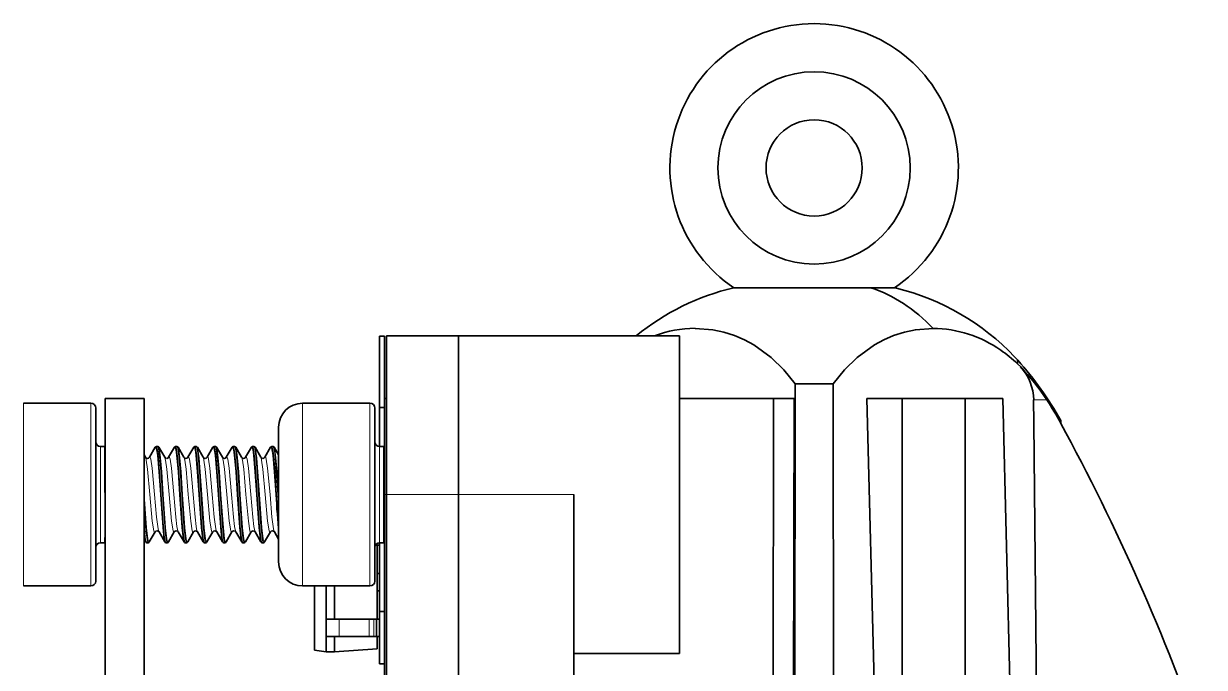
# Model space of a CAD drawing. Extents: x 377 to 822, y 181 to 641.
# Drawn here: x 581.24 to 605.8, y 628.06 to 641.44 of the extents above; entities that cross this region are included whole.
import ezdxf

# ---------------------------------------------------------------- set-up
doc = ezdxf.new("R2010")
doc.units = 0

msp = doc.modelspace()

# ---------------------------------------------------------------- linework, layer by layer
at = {"color": 7, "lineweight": 35, "ltscale": 0.007712}
msp.add_line((596.013, 635.951), (596.321, 635.951), dxfattribs=at)
at = {"color": 7, "lineweight": 35, "ltscale": 0.004517}
msp.add_line((596.321, 635.951), (596.502, 635.951), dxfattribs=at)
at = {"color": 7, "lineweight": 35, "ltscale": 0.029521}
for q in [(596.502, 635.951), (598.864, 635.951)]:
    msp.add_line((597.683, 635.951), q, dxfattribs=at)
at = {"color": 7, "lineweight": 35, "ltscale": 0.012228}
msp.add_line((599.353, 635.951), (598.864, 635.951), dxfattribs=at)
at = {"color": 7, "lineweight": 35, "ltscale": 0.001088}
msp.add_line((599.395, 635.941), (599.353, 635.951), dxfattribs=at)
at = {"color": 7, "lineweight": 35, "ltscale": 0.037}
msp.add_line((588.642, 633.464), (588.642, 634.944), dxfattribs=at)
at = {"color": 7, "lineweight": 35, "ltscale": 0.002499}
for p, q in [((588.642, 634.944), (588.742, 634.944)), ((588.642, 633.464), (588.742, 633.464)), ((588.642, 629.222), (588.742, 629.222)), ((588.642, 628.131), (588.742, 628.131))]:
    msp.add_line(p, q, dxfattribs=at)
at = {"color": 7, "lineweight": 35, "ltscale": 0.032336}
msp.add_line((588.742, 634.944), (588.742, 633.651), dxfattribs=at)
at = {"color": 7, "lineweight": 35, "ltscale": 0.0375}
msp.add_line((590.283, 634.951), (588.783, 634.951), dxfattribs=at)
at = {"color": 7, "lineweight": 35, "ltscale": 0.0825}
for p, q in [((588.783, 634.951), (588.783, 631.651)), ((590.283, 634.951), (590.283, 631.651)), ((590.283, 634.951), (590.283, 631.651)), ((594.883, 631.651), (594.883, 634.951))]:
    msp.add_line(p, q, dxfattribs=at)
at = {"color": 7, "lineweight": 35, "ltscale": 0.060001}
msp.add_line((590.283, 634.951), (592.683, 634.951), dxfattribs=at)
at = {"color": 7, "lineweight": 35, "ltscale": 0.055}
for p, q in [((592.683, 634.951), (594.883, 634.951)), ((592.683, 628.351), (594.883, 628.351))]:
    msp.add_line(p, q, dxfattribs=at)
at = {"color": 7, "lineweight": 35, "ltscale": 0.002197}
msp.add_line((601.853, 634.515), (601.912, 634.451), dxfattribs=at)
at = {"color": 7, "lineweight": 35, "ltscale": 0.001964}
msp.add_line((601.912, 634.451), (601.913, 634.372), dxfattribs=at)
at = {"color": 7, "lineweight": 35, "ltscale": 3.34651e-05}
msp.add_line((601.914, 634.45), (601.913, 634.451), dxfattribs=at)
at = {"color": 7, "lineweight": 35, "ltscale": 0.00235}
msp.add_line((601.98, 634.306), (601.913, 634.372), dxfattribs=at)
at = {"color": 7, "lineweight": 35, "ltscale": 0.00019996}
msp.add_line((601.919, 634.444), (601.914, 634.45), dxfattribs=at)
at = {"color": 7, "lineweight": 35, "ltscale": 0.420084}
for p, q in [((597.288, 633.951), (597.263, 617.147)), ((598.078, 633.951), (598.103, 617.147))]:
    msp.add_line(p, q, dxfattribs=at)
at = {"color": 7, "lineweight": 35, "ltscale": 0.00988}
for p in [(597.288, 633.951), (598.078, 633.951)]:
    msp.add_line(p, (597.683, 633.951), dxfattribs=at)
at = {"color": 7, "lineweight": 13, "ltscale": 0.024728}
for p, q in [((581.237, 633.551), (581.237, 632.562)), ((582.637, 633.551), (582.637, 632.562)), ((587.042, 633.551), (587.042, 632.562)), ((588.442, 633.551), (588.442, 632.562))]:
    msp.add_line(p, q, dxfattribs=at)
at = {"color": 7, "lineweight": 35, "ltscale": 0.035001}
for p, q in [((582.637, 633.551), (581.237, 633.551)), ((588.442, 633.551), (587.042, 633.551)), ((582.637, 629.751), (581.237, 629.751)), ((588.442, 629.751), (587.042, 629.751))]:
    msp.add_line(p, q, dxfattribs=at)
at = {"color": 7, "lineweight": 35}
for p, q in [((582.937, 600.651), (582.937, 633.651)), ((583.742, 600.651), (583.742, 633.651)), ((588.742, 602.651), (588.742, 631.651)), ((588.783, 602.651), (588.783, 631.651)), ((590.283, 631.651), (590.283, 602.651)), ((590.283, 602.651), (590.283, 631.651)), ((592.683, 631.651), (592.683, 602.651))]:
    msp.add_line(p, q, dxfattribs=at)
at = {"color": 7, "lineweight": 35, "ltscale": 0.020125}
msp.add_line((583.742, 633.651), (582.937, 633.651), dxfattribs=at)
at = {"color": 7, "lineweight": 35, "ltscale": 0.05}
msp.add_line((588.742, 633.651), (588.742, 631.651), dxfattribs=at)
at = {"color": 7, "lineweight": 35, "ltscale": 0.001021}
msp.add_line((588.742, 633.651), (588.783, 633.651), dxfattribs=at)
at = {"color": 7, "lineweight": 35, "ltscale": 0.048912}
msp.add_line((594.883, 633.651), (596.839, 633.651), dxfattribs=at)
at = {"color": 7, "lineweight": 35, "ltscale": 0.412585}
msp.add_line((596.81, 617.147), (596.839, 633.651), dxfattribs=at)
at = {"color": 7, "lineweight": 35, "ltscale": 0.010666}
msp.add_line((597.266, 633.651), (596.839, 633.651), dxfattribs=at)
at = {"color": 7, "lineweight": 35, "ltscale": 0.412557}
msp.add_line((597.266, 633.651), (597.242, 617.148), dxfattribs=at)
at = {"color": 7, "lineweight": 35, "ltscale": 0.356364}
msp.add_line((599.141, 619.401), (598.78, 633.651), dxfattribs=at)
at = {"color": 7, "lineweight": 35, "ltscale": 0.412716}
for p, q in [((599.198, 617.147), (598.78, 633.651)), ((602.026, 617.147), (601.609, 633.651))]:
    msp.add_line(p, q, dxfattribs=at)
at = {"color": 7, "lineweight": 35, "ltscale": 0.035355}
msp.add_line((600.195, 633.651), (598.78, 633.651), dxfattribs=at)
at = {"color": 7, "lineweight": 35, "ltscale": 0.35}
msp.add_line((599.511, 619.651), (599.511, 633.651), dxfattribs=at)
at = {"color": 7, "lineweight": 35, "ltscale": 0.035356}
msp.add_line((600.195, 633.651), (601.609, 633.651), dxfattribs=at)
at = {"color": 7, "lineweight": 35, "ltscale": 0.3625}
msp.add_line((600.827, 633.651), (600.827, 619.151), dxfattribs=at)
at = {"color": 7, "lineweight": 35, "ltscale": 0.01195}
msp.add_line((602.25, 633.619), (602.255, 633.141), dxfattribs=at)
at = {"color": 7, "lineweight": 13, "ltscale": 0.006865}
msp.add_line((602.25, 633.619), (602.525, 633.619), dxfattribs=at)
at = {"color": 7, "lineweight": 35, "ltscale": 0.023425}
for p, q in [((582.737, 633.451), (582.737, 632.514)), ((588.542, 633.451), (588.542, 632.514))]:
    msp.add_line(p, q, dxfattribs=at)
at = {"color": 7, "lineweight": 35, "ltscale": 0.020337}
msp.add_line((588.642, 632.651), (588.642, 633.464), dxfattribs=at)
at = {"color": 7, "lineweight": 35, "ltscale": 0.018221}
msp.add_line((586.542, 633.051), (586.542, 632.322), dxfattribs=at)
at = {"color": 7, "lineweight": 35, "ltscale": 0.077501}
msp.add_line((594.883, 630.101), (594.883, 633.201), dxfattribs=at)
at = {"color": 7, "lineweight": 35, "ltscale": 0.399861}
msp.add_line((602.255, 633.141), (602.4, 617.147), dxfattribs=at)
at = {"color": 7, "lineweight": 35, "ltscale": 0.001181}
msp.add_line((602.812, 633.141), (602.812, 633.189), dxfattribs=at)
msp.add_line((602.812, 633.141), (602.812, 633.189), dxfattribs=at)
at = {"color": 7, "lineweight": 13, "ltscale": 0.070273}
for p, q in [((581.237, 632.562), (581.237, 629.751)), ((582.637, 632.562), (582.637, 629.751)), ((587.042, 632.562), (587.042, 629.751)), ((588.442, 632.562), (588.442, 629.751))]:
    msp.add_line(p, q, dxfattribs=at)
at = {"color": 7, "lineweight": 13, "ltscale": 0.013014}
for p, q in [((582.837, 632.651), (582.837, 632.13)), ((582.917, 632.651), (582.917, 632.13)), ((588.642, 632.651), (588.642, 632.13)), ((588.722, 632.651), (588.722, 632.13))]:
    msp.add_line(p, q, dxfattribs=at)
at = {"color": 7, "lineweight": 35, "ltscale": 0.002}
for p, q in [((582.917, 632.651), (582.837, 632.651)), ((582.917, 630.651), (582.837, 630.651))]:
    msp.add_line(p, q, dxfattribs=at)
at = {"color": 7, "lineweight": 35, "ltscale": 0.006017}
for p, q in [((583.975, 632.635), (583.854, 632.427)), ((584.451, 632.635), (584.572, 632.427)), ((585.651, 632.635), (585.772, 632.427)), ((585.975, 632.635), (585.854, 632.427)), ((584.651, 630.667), (584.772, 630.875)), ((584.975, 630.667), (584.854, 630.875)), ((585.451, 630.667), (585.572, 630.875))]:
    msp.add_line(p, q, dxfattribs=at)
at = {"color": 7, "lineweight": 35, "ltscale": 0.000671387}
for p, q in [((584.026, 632.651), (583.999, 632.651)), ((584.826, 632.651), (584.799, 632.651)), ((585.626, 632.651), (585.599, 632.651)), ((586.026, 632.651), (585.999, 632.651)), ((583.826, 630.651), (583.799, 630.651)), ((584.626, 630.651), (584.599, 630.651)), ((585.026, 630.651), (584.999, 630.651)), ((585.826, 630.651), (585.799, 630.651))]:
    msp.add_line(p, q, dxfattribs=at)
at = {"color": 7, "lineweight": 35, "ltscale": 0.006016}
for p, q in [((584.051, 632.635), (584.172, 632.427)), ((584.375, 632.635), (584.254, 632.427)), ((584.775, 632.635), (584.654, 632.427)), ((584.851, 632.635), (584.972, 632.427)), ((585.175, 632.635), (585.054, 632.427)), ((585.251, 632.635), (585.372, 632.427)), ((585.575, 632.635), (585.454, 632.427)), ((586.051, 632.635), (586.172, 632.427)), ((586.375, 632.635), (586.254, 632.427)), ((583.851, 630.667), (583.972, 630.875)), ((584.175, 630.667), (584.054, 630.875)), ((584.251, 630.667), (584.372, 630.875)), ((584.575, 630.667), (584.454, 630.875)), ((585.051, 630.667), (585.172, 630.875)), ((585.375, 630.667), (585.254, 630.875)), ((585.775, 630.667), (585.654, 630.875)), ((585.851, 630.667), (585.972, 630.875)), ((586.175, 630.667), (586.054, 630.875)), ((586.251, 630.667), (586.372, 630.875))]:
    msp.add_line(p, q, dxfattribs=at)
at = {"color": 7, "lineweight": 35, "ltscale": 0.000669861}
for p, q in [((584.426, 632.651), (584.399, 632.651)), ((585.226, 632.651), (585.199, 632.651)), ((586.426, 632.651), (586.399, 632.651)), ((584.226, 630.651), (584.199, 630.651)), ((585.426, 630.651), (585.399, 630.651)), ((586.226, 630.651), (586.199, 630.651))]:
    msp.add_line(p, q, dxfattribs=at)
at = {"color": 7, "lineweight": 35, "ltscale": 0.004547}
msp.add_line((586.451, 632.635), (586.542, 632.477), dxfattribs=at)
at = {"color": 7, "lineweight": 35, "ltscale": 0.001999}
for p, q in [((588.722, 632.651), (588.642, 632.651)), ((588.722, 630.651), (588.642, 630.651))]:
    msp.add_line(p, q, dxfattribs=at)
at = {"color": 7, "lineweight": 35, "ltscale": 0.066576}
for p, q in [((582.737, 632.514), (582.737, 629.851)), ((588.542, 632.514), (588.542, 629.851))]:
    msp.add_line(p, q, dxfattribs=at)
at = {"color": 7, "lineweight": 35, "ltscale": 0.001472}
msp.add_line((583.742, 632.477), (583.772, 632.427), dxfattribs=at)
at = {"color": 7, "lineweight": 35, "ltscale": 0.051781}
msp.add_line((586.542, 632.322), (586.542, 630.251), dxfattribs=at)
at = {"color": 7, "lineweight": 13, "ltscale": 0.036986}
for p, q in [((582.837, 632.13), (582.837, 630.651)), ((588.642, 632.13), (588.642, 630.651)), ((588.722, 632.13), (588.722, 630.651))]:
    msp.add_line(p, q, dxfattribs=at)
at = {"color": 7, "lineweight": 13, "ltscale": 0.00659}
msp.add_line((582.917, 632.13), (582.917, 631.867), dxfattribs=at)
at = {"color": 7, "lineweight": 13, "ltscale": 0.011867}
for p, q in [((584.082, 631.651), (584.05, 632.124)), ((584.482, 631.651), (584.45, 632.124)), ((584.882, 631.651), (584.85, 632.124)), ((585.282, 631.651), (585.25, 632.124)), ((585.682, 631.651), (585.65, 632.124)), ((586.082, 631.651), (586.05, 632.124)), ((586.482, 631.651), (586.45, 632.124))]:
    msp.add_line(p, q, dxfattribs=at)
at = {"color": 7, "lineweight": 13, "ltscale": 0.011985}
for p, q in [((584.099, 631.652), (584.067, 632.13)), ((584.499, 631.652), (584.467, 632.13)), ((584.899, 631.652), (584.867, 632.13)), ((585.299, 631.652), (585.267, 632.13)), ((585.699, 631.652), (585.667, 632.13)), ((586.099, 631.652), (586.067, 632.13)), ((586.499, 631.652), (586.467, 632.13))]:
    msp.add_line(p, q, dxfattribs=at)
at = {"color": 7, "lineweight": 13, "ltscale": 0.012041}
for p, q in [((584.094, 632.13), (584.126, 631.65)), ((584.494, 632.13), (584.526, 631.65)), ((584.894, 632.13), (584.926, 631.65)), ((585.294, 632.13), (585.326, 631.65)), ((585.694, 632.13), (585.726, 631.65)), ((586.094, 632.13), (586.126, 631.65)), ((586.494, 632.13), (586.526, 631.65))]:
    msp.add_line(p, q, dxfattribs=at)
at = {"color": 7, "lineweight": 13, "ltscale": 0.011916}
for p, q in [((584.112, 632.126), (584.143, 631.651)), ((584.512, 632.126), (584.543, 631.651)), ((584.912, 632.126), (584.943, 631.651)), ((585.312, 632.126), (585.343, 631.651)), ((585.712, 632.126), (585.743, 631.651)), ((586.112, 632.126), (586.143, 631.651))]:
    msp.add_line(p, q, dxfattribs=at)
at = {"color": 7, "lineweight": 13, "ltscale": 0.011309}
msp.add_line((586.512, 632.126), (586.542, 631.675), dxfattribs=at)
at = {"color": 7, "lineweight": 13, "ltscale": 0.00203}
msp.add_line((582.926, 631.65), (582.921, 631.731), dxfattribs=at)
at = {"color": 7, "lineweight": 13, "ltscale": 0.000431891}
msp.add_line((582.938, 631.731), (582.921, 631.731), dxfattribs=at)
at = {"color": 7, "lineweight": 13, "ltscale": 0.00034713}
msp.add_line((582.94, 631.651), (582.926, 631.65), dxfattribs=at)
at = {"color": 7, "lineweight": 13, "ltscale": 0.004219}
msp.add_line((582.937, 631.481), (582.926, 631.65), dxfattribs=at)
at = {"color": 7, "lineweight": 13, "ltscale": 0.000602405}
msp.add_line((583.742, 631.675), (583.743, 631.651), dxfattribs=at)
at = {"color": 7, "lineweight": 13, "ltscale": 0.006177}
msp.add_line((586.526, 631.65), (586.542, 631.403), dxfattribs=at)
at = {"color": 7, "lineweight": 13, "ltscale": 0.001021}
msp.add_line((588.742, 631.651), (588.783, 631.651), dxfattribs=at)
at = {"color": 7, "lineweight": 13, "ltscale": 0.0375}
msp.add_line((590.283, 631.651), (588.783, 631.651), dxfattribs=at)
at = {"color": 7, "lineweight": 13, "ltscale": 0.060001}
msp.add_line((590.283, 631.651), (592.683, 631.651), dxfattribs=at)
at = {"color": 7, "lineweight": 35, "ltscale": 0.082501}
msp.add_line((594.883, 628.351), (594.883, 631.651), dxfattribs=at)
at = {"color": 7, "lineweight": 13, "ltscale": 0.003232}
msp.add_line((582.921, 630.735), (582.937, 630.864), dxfattribs=at)
at = {"color": 7, "lineweight": 35, "ltscale": 0.00438}
msp.add_line((586.542, 630.723), (586.454, 630.875), dxfattribs=at)
at = {"color": 7, "lineweight": 13, "ltscale": 0.001167}
msp.add_line((582.917, 630.689), (582.921, 630.735), dxfattribs=at)
at = {"color": 7, "lineweight": 13, "ltscale": 0.000952148}
msp.add_line((582.917, 630.689), (582.917, 630.651), dxfattribs=at)
at = {"color": 7, "lineweight": 35, "ltscale": 0.001635}
msp.add_line((583.775, 630.667), (583.742, 630.723), dxfattribs=at)
at = {"color": 7, "lineweight": 35, "ltscale": 0.000523376}
msp.add_line((588.557, 630.603), (588.578, 630.603), dxfattribs=at)
at = {"color": 7, "lineweight": 35, "ltscale": 0.000602722}
msp.add_line((588.578, 630.603), (588.578, 630.627), dxfattribs=at)
at = {"color": 7, "lineweight": 35, "ltscale": 0.001605}
for p, q in [((588.578, 630.603), (588.642, 630.603)), ((588.578, 629.058), (588.642, 629.058)), ((588.578, 628.703), (588.642, 628.703))]:
    msp.add_line(p, q, dxfattribs=at)
at = {"color": 7, "lineweight": 35, "ltscale": 0.038626}
msp.add_line((588.592, 630.603), (588.592, 629.058), dxfattribs=at)
at = {"color": 7, "lineweight": 35, "ltscale": 0.035718}
msp.add_line((588.642, 629.222), (588.642, 630.651), dxfattribs=at)
at = {"color": 7, "lineweight": 35, "ltscale": 0.001244}
for p, q in [((588.592, 630.008), (588.642, 630.008)), ((588.592, 629.653), (588.642, 629.653))]:
    msp.add_line(p, q, dxfattribs=at)
at = {"color": 7, "lineweight": 35, "ltscale": 0.033406}
msp.add_line((587.292, 628.414), (587.292, 629.751), dxfattribs=at)
at = {"color": 7, "lineweight": 35, "ltscale": 0.017313}
for p, q in [((587.532, 629.058), (587.532, 629.751)), ((587.702, 629.058), (587.702, 629.751))]:
    msp.add_line(p, q, dxfattribs=at)
at = {"color": 7, "lineweight": 35, "ltscale": 0.027283}
msp.add_line((588.642, 628.131), (588.642, 629.222), dxfattribs=at)
at = {"color": 7, "lineweight": 35, "ltscale": 0.00675}
for p, q in [((587.802, 629.058), (587.532, 629.058)), ((587.802, 628.703), (587.532, 628.703))]:
    msp.add_line(p, q, dxfattribs=at)
at = {"color": 7, "lineweight": 35, "ltscale": 0.008875}
for p, q in [((587.532, 628.703), (587.532, 629.058)), ((588.578, 628.703), (588.578, 629.058))]:
    msp.add_line(p, q, dxfattribs=at)
at = {"color": 7, "lineweight": 13, "ltscale": 0.008875}
for p, q in [((587.802, 628.703), (587.802, 629.058)), ((588.426, 628.703), (588.426, 629.058)), ((588.523, 628.703), (588.523, 629.058))]:
    msp.add_line(p, q, dxfattribs=at)
at = {"color": 7, "lineweight": 35, "ltscale": 0.015601}
for p, q in [((587.802, 629.058), (588.426, 629.058)), ((587.802, 628.703), (588.426, 628.703))]:
    msp.add_line(p, q, dxfattribs=at)
at = {"color": 7, "lineweight": 35, "ltscale": 0.002415}
for p, q in [((588.426, 629.058), (588.523, 629.058)), ((588.426, 628.703), (588.523, 628.703))]:
    msp.add_line(p, q, dxfattribs=at)
at = {"color": 7, "lineweight": 35, "ltscale": 0.001379}
for p, q in [((588.523, 629.058), (588.578, 629.058)), ((588.523, 628.703), (588.578, 628.703))]:
    msp.add_line(p, q, dxfattribs=at)
at = {"color": 7, "lineweight": 35, "ltscale": 0.008063}
for p, q in [((587.532, 628.381), (587.532, 628.703)), ((587.702, 628.381), (587.702, 628.703))]:
    msp.add_line(p, q, dxfattribs=at)
at = {"color": 7, "lineweight": 35, "ltscale": 0.006506}
msp.add_line((588.592, 628.703), (588.592, 628.443), dxfattribs=at)
at = {"color": 7, "lineweight": 35, "ltscale": 0.006059}
msp.add_line((587.292, 628.414), (587.532, 628.381), dxfattribs=at)
at = {"color": 7, "lineweight": 35, "ltscale": 0.004251}
msp.add_line((587.532, 628.381), (587.702, 628.381), dxfattribs=at)
at = {"color": 7, "lineweight": 35, "ltscale": 0.022303}
msp.add_line((588.592, 628.443), (587.702, 628.381), dxfattribs=at)
at = {"color": 7, "lineweight": 35}
for points in [[(597.288, 633.951), (597.053, 634.243), (596.787, 634.502), (596.427, 634.763), (596.232, 634.869), (596.029, 634.957), (595.805, 635.029), (595.575, 635.078), (595.208, 635.107)], [(598.078, 633.951), (598.313, 634.243), (598.579, 634.502), (598.938, 634.763), (599.133, 634.869), (599.337, 634.957), (599.561, 635.029), (599.791, 635.078), (600.158, 635.107)]]:
    msp.add_lwpolyline(points, dxfattribs=at)
at = {"color": 7, "lineweight": 13}
for points in [[(583.975, 632.635), (583.979, 632.64), (583.981, 632.641), (583.983, 632.641), (583.985, 632.64), (583.987, 632.638), (583.991, 632.63), (584.004, 632.582), (584.02, 632.472), (584.05, 632.124)], [(583.999, 632.651), (584.001, 632.651), (584.003, 632.649), (584.006, 632.646), (584.011, 632.635), (584.033, 632.515), (584.067, 632.13)], [(584.026, 632.651), (584.027, 632.651), (584.03, 632.649), (584.032, 632.646), (584.038, 632.635), (584.06, 632.515), (584.094, 632.13)], [(584.051, 632.635), (584.055, 632.625), (584.063, 632.594), (584.087, 632.419), (584.112, 632.126)], [(584.375, 632.635), (584.379, 632.64), (584.381, 632.641), (584.383, 632.641), (584.385, 632.64), (584.387, 632.638), (584.391, 632.63), (584.404, 632.582), (584.42, 632.472), (584.45, 632.124)], [(584.399, 632.651), (584.401, 632.651), (584.403, 632.649), (584.406, 632.646), (584.411, 632.635), (584.433, 632.515), (584.467, 632.13)], [(584.426, 632.651), (584.427, 632.651), (584.43, 632.649), (584.432, 632.646), (584.438, 632.635), (584.46, 632.515), (584.494, 632.13)], [(584.451, 632.635), (584.455, 632.625), (584.463, 632.594), (584.487, 632.419), (584.512, 632.126)], [(584.775, 632.635), (584.779, 632.64), (584.781, 632.641), (584.783, 632.641), (584.785, 632.64), (584.787, 632.638), (584.791, 632.63), (584.804, 632.582), (584.82, 632.472), (584.85, 632.124)], [(584.799, 632.651), (584.801, 632.651), (584.803, 632.649), (584.806, 632.646), (584.811, 632.635), (584.833, 632.515), (584.867, 632.13)], [(584.826, 632.651), (584.827, 632.651), (584.83, 632.649), (584.832, 632.646), (584.838, 632.635), (584.86, 632.515), (584.894, 632.13)], [(584.851, 632.635), (584.855, 632.625), (584.863, 632.594), (584.887, 632.419), (584.912, 632.126)], [(585.175, 632.635), (585.179, 632.64), (585.181, 632.641), (585.183, 632.641), (585.185, 632.64), (585.187, 632.638), (585.191, 632.63), (585.204, 632.582), (585.22, 632.472), (585.25, 632.124)], [(585.199, 632.651), (585.201, 632.651), (585.203, 632.649), (585.206, 632.646), (585.211, 632.635), (585.233, 632.515), (585.267, 632.13)], [(585.226, 632.651), (585.227, 632.651), (585.23, 632.649), (585.232, 632.646), (585.237, 632.635), (585.26, 632.515), (585.294, 632.13)], [(585.251, 632.635), (585.255, 632.625), (585.263, 632.594), (585.287, 632.419), (585.312, 632.126)], [(585.575, 632.635), (585.579, 632.64), (585.581, 632.641), (585.583, 632.641), (585.585, 632.64), (585.587, 632.638), (585.591, 632.63), (585.604, 632.582), (585.62, 632.472), (585.65, 632.124)], [(585.599, 632.651), (585.601, 632.651), (585.603, 632.649), (585.606, 632.646), (585.611, 632.635), (585.633, 632.515), (585.667, 632.13)], [(585.626, 632.651), (585.627, 632.651), (585.63, 632.649), (585.632, 632.646), (585.638, 632.635), (585.66, 632.515), (585.694, 632.13)], [(585.651, 632.635), (585.655, 632.625), (585.663, 632.594), (585.687, 632.419), (585.712, 632.126)], [(585.975, 632.635), (585.979, 632.64), (585.981, 632.641), (585.983, 632.641), (585.985, 632.64), (585.987, 632.638), (585.991, 632.63), (586.004, 632.582), (586.02, 632.472), (586.05, 632.124)], [(585.999, 632.651), (586.001, 632.651), (586.003, 632.649), (586.006, 632.646), (586.011, 632.635), (586.033, 632.515), (586.067, 632.13)], [(586.026, 632.651), (586.027, 632.651), (586.03, 632.649), (586.032, 632.646), (586.038, 632.635), (586.06, 632.515), (586.094, 632.13)], [(586.051, 632.635), (586.055, 632.625), (586.063, 632.594), (586.087, 632.419), (586.112, 632.126)], [(586.375, 632.635), (586.379, 632.64), (586.381, 632.641), (586.383, 632.641), (586.385, 632.64), (586.387, 632.638), (586.391, 632.63), (586.404, 632.582), (586.42, 632.472), (586.45, 632.124)], [(586.399, 632.651), (586.401, 632.651), (586.403, 632.649), (586.406, 632.646), (586.411, 632.635), (586.433, 632.515), (586.467, 632.13)], [(586.426, 632.651), (586.427, 632.651), (586.43, 632.649), (586.432, 632.646), (586.438, 632.635), (586.46, 632.515), (586.494, 632.13)], [(586.451, 632.635), (586.455, 632.625), (586.463, 632.594), (586.487, 632.419), (586.512, 632.126)], [(583.863, 631.651), (583.815, 632.18), (583.789, 632.37), (583.777, 632.413), (583.772, 632.427)], [(583.963, 631.651), (583.913, 632.199), (583.885, 632.386), (583.873, 632.424), (583.867, 632.432), (583.864, 632.434), (583.861, 632.434), (583.858, 632.432), (583.854, 632.427)], [(584.263, 631.651), (584.216, 632.18), (584.189, 632.37), (584.177, 632.413), (584.172, 632.427)], [(584.363, 631.651), (584.313, 632.199), (584.285, 632.386), (584.273, 632.424), (584.267, 632.432), (584.264, 632.434), (584.261, 632.434), (584.258, 632.432), (584.254, 632.427)], [(584.663, 631.651), (584.616, 632.18), (584.589, 632.37), (584.577, 632.413), (584.572, 632.427)], [(584.763, 631.651), (584.713, 632.199), (584.685, 632.386), (584.673, 632.424), (584.667, 632.432), (584.664, 632.434), (584.661, 632.434), (584.658, 632.432), (584.654, 632.427)], [(585.063, 631.651), (585.016, 632.18), (584.989, 632.37), (584.977, 632.413), (584.972, 632.427)], [(585.163, 631.651), (585.113, 632.199), (585.085, 632.386), (585.073, 632.424), (585.067, 632.432), (585.064, 632.434), (585.061, 632.434), (585.058, 632.432), (585.054, 632.427)], [(585.463, 631.651), (585.416, 632.18), (585.389, 632.37), (585.377, 632.413), (585.372, 632.427)], [(585.563, 631.651), (585.513, 632.199), (585.485, 632.386), (585.473, 632.424), (585.467, 632.432), (585.464, 632.434), (585.461, 632.434), (585.458, 632.432), (585.454, 632.427)], [(585.863, 631.651), (585.815, 632.18), (585.789, 632.37), (585.777, 632.413), (585.772, 632.427)], [(585.963, 631.651), (585.913, 632.199), (585.885, 632.386), (585.873, 632.424), (585.867, 632.432), (585.864, 632.434), (585.861, 632.434), (585.858, 632.432), (585.854, 632.427)], [(586.263, 631.651), (586.216, 632.18), (586.189, 632.37), (586.177, 632.413), (586.172, 632.427)], [(586.363, 631.651), (586.313, 632.199), (586.285, 632.386), (586.273, 632.424), (586.267, 632.432), (586.264, 632.434), (586.261, 632.434), (586.258, 632.432), (586.254, 632.427)], [(583.743, 631.651), (583.792, 630.963), (583.819, 630.73), (583.832, 630.676), (583.839, 630.664), (583.842, 630.661), (583.845, 630.661), (583.848, 630.664), (583.851, 630.667)], [(583.972, 630.875), (583.968, 630.87), (583.966, 630.868), (583.963, 630.867), (583.961, 630.868), (583.957, 630.871), (583.953, 630.877), (583.945, 630.898), (583.913, 631.096), (583.863, 631.651)], [(584.054, 630.875), (584.044, 630.899), (584.027, 630.989), (584.004, 631.179), (583.963, 631.651)], [(584.082, 631.651), (584.13, 630.968), (584.157, 630.735), (584.169, 630.681), (584.175, 630.667)], [(584.099, 631.652), (584.145, 630.993), (584.17, 630.754), (584.189, 630.663), (584.194, 630.654), (584.196, 630.652), (584.198, 630.651), (584.199, 630.651)], [(584.126, 631.65), (584.172, 630.992), (584.197, 630.753), (584.216, 630.663), (584.221, 630.654), (584.223, 630.652), (584.225, 630.651), (584.226, 630.651)], [(584.143, 631.651), (584.192, 630.963), (584.219, 630.73), (584.232, 630.676), (584.239, 630.664), (584.242, 630.661), (584.245, 630.661), (584.248, 630.664), (584.251, 630.667)], [(584.372, 630.875), (584.368, 630.87), (584.366, 630.868), (584.363, 630.867), (584.361, 630.868), (584.357, 630.871), (584.353, 630.877), (584.345, 630.898), (584.313, 631.096), (584.263, 631.651)], [(584.454, 630.875), (584.444, 630.899), (584.427, 630.989), (584.404, 631.179), (584.363, 631.651)], [(584.482, 631.651), (584.53, 630.968), (584.557, 630.735), (584.569, 630.681), (584.575, 630.667)], [(584.499, 631.652), (584.545, 630.993), (584.57, 630.754), (584.589, 630.663), (584.594, 630.654), (584.596, 630.652), (584.598, 630.651), (584.599, 630.651)], [(584.526, 631.65), (584.572, 630.992), (584.597, 630.753), (584.616, 630.663), (584.621, 630.654), (584.623, 630.652), (584.625, 630.651), (584.626, 630.651)], [(584.543, 631.651), (584.592, 630.963), (584.619, 630.73), (584.632, 630.676), (584.639, 630.664), (584.642, 630.661), (584.645, 630.661), (584.648, 630.664), (584.651, 630.667)], [(584.772, 630.875), (584.768, 630.87), (584.766, 630.868), (584.763, 630.867), (584.761, 630.868), (584.757, 630.871), (584.753, 630.877), (584.745, 630.898), (584.713, 631.096), (584.663, 631.651)], [(584.854, 630.875), (584.844, 630.899), (584.827, 630.989), (584.804, 631.179), (584.763, 631.651)], [(584.882, 631.651), (584.93, 630.968), (584.957, 630.735), (584.969, 630.681), (584.975, 630.667)], [(584.899, 631.652), (584.945, 630.993), (584.97, 630.754), (584.989, 630.663), (584.994, 630.654), (584.996, 630.652), (584.998, 630.651), (584.999, 630.651)], [(584.926, 631.65), (584.972, 630.992), (584.997, 630.753), (585.016, 630.663), (585.021, 630.654), (585.023, 630.652), (585.025, 630.651), (585.026, 630.651)], [(584.943, 631.651), (584.992, 630.963), (585.019, 630.73), (585.032, 630.676), (585.039, 630.664), (585.042, 630.661), (585.045, 630.661), (585.048, 630.664), (585.051, 630.667)], [(585.172, 630.875), (585.168, 630.87), (585.166, 630.868), (585.163, 630.867), (585.161, 630.868), (585.157, 630.871), (585.153, 630.877), (585.145, 630.898), (585.113, 631.096), (585.063, 631.651)], [(585.254, 630.875), (585.245, 630.899), (585.227, 630.989), (585.204, 631.179), (585.163, 631.651)], [(585.282, 631.651), (585.33, 630.968), (585.357, 630.735), (585.369, 630.681), (585.375, 630.667)], [(585.299, 631.652), (585.345, 630.993), (585.37, 630.754), (585.389, 630.663), (585.394, 630.654), (585.396, 630.652), (585.398, 630.651), (585.399, 630.651)], [(585.326, 631.65), (585.372, 630.992), (585.397, 630.753), (585.416, 630.663), (585.421, 630.654), (585.423, 630.652), (585.425, 630.651), (585.426, 630.651)], [(585.343, 631.651), (585.392, 630.963), (585.419, 630.73), (585.432, 630.676), (585.439, 630.664), (585.442, 630.661), (585.445, 630.661), (585.448, 630.664), (585.451, 630.667)], [(585.572, 630.875), (585.568, 630.87), (585.566, 630.868), (585.563, 630.867), (585.561, 630.868), (585.557, 630.871), (585.553, 630.877), (585.545, 630.898), (585.513, 631.096), (585.463, 631.651)], [(585.654, 630.875), (585.644, 630.899), (585.627, 630.989), (585.604, 631.179), (585.563, 631.651)], [(585.682, 631.651), (585.73, 630.968), (585.757, 630.735), (585.769, 630.681), (585.775, 630.667)], [(585.699, 631.652), (585.745, 630.993), (585.77, 630.754), (585.789, 630.663), (585.794, 630.654), (585.796, 630.652), (585.798, 630.651), (585.799, 630.651)], [(585.726, 631.65), (585.772, 630.992), (585.797, 630.753), (585.816, 630.663), (585.821, 630.654), (585.823, 630.652), (585.825, 630.651), (585.826, 630.651)], [(585.743, 631.651), (585.792, 630.963), (585.819, 630.73), (585.832, 630.676), (585.839, 630.664), (585.842, 630.661), (585.845, 630.661), (585.848, 630.664), (585.851, 630.667)], [(585.972, 630.875), (585.968, 630.87), (585.966, 630.868), (585.963, 630.867), (585.961, 630.868), (585.957, 630.871), (585.953, 630.877), (585.945, 630.898), (585.913, 631.096), (585.863, 631.651)], [(586.054, 630.875), (586.044, 630.899), (586.027, 630.989), (586.004, 631.179), (585.963, 631.651)], [(586.082, 631.651), (586.13, 630.968), (586.157, 630.735), (586.169, 630.681), (586.175, 630.667)], [(586.099, 631.652), (586.145, 630.993), (586.17, 630.754), (586.189, 630.663), (586.194, 630.654), (586.196, 630.652), (586.198, 630.651), (586.199, 630.651)], [(586.126, 631.65), (586.172, 630.992), (586.197, 630.753), (586.216, 630.663), (586.221, 630.654), (586.223, 630.652), (586.225, 630.651), (586.226, 630.651)], [(586.143, 631.651), (586.192, 630.963), (586.219, 630.73), (586.232, 630.676), (586.239, 630.664), (586.242, 630.661), (586.245, 630.661), (586.248, 630.664), (586.251, 630.667)], [(586.372, 630.875), (586.368, 630.87), (586.366, 630.868), (586.363, 630.867), (586.361, 630.868), (586.357, 630.871), (586.353, 630.877), (586.345, 630.898), (586.313, 631.096), (586.263, 631.651)], [(586.454, 630.875), (586.444, 630.899), (586.427, 630.989), (586.404, 631.179), (586.363, 631.651)], [(583.742, 631.404), (583.78, 630.897), (583.812, 630.674), (583.818, 630.659), (583.822, 630.653), (583.823, 630.652), (583.826, 630.651)], [(583.742, 631.029), (583.768, 630.766), (583.782, 630.685), (583.79, 630.662), (583.794, 630.655), (583.797, 630.651), (583.799, 630.651)]]:
    msp.add_lwpolyline(points, dxfattribs=at)
at = {"color": 7, "lineweight": 35}
for radius in [2, 1]:
    msp.add_circle((597.683, 638.443), radius, dxfattribs=at)
for centre, radius, start, end in [((597.683, 638.443), 3, 303.8256, 236.1744), ((597.147, 631.081), 5, 103.1158, 129.2923), ((598.218, 631.08), 5.001, 43.3838, 76.3834), ((595.213, 632.726), 2.382, 90.1316, 110.8982), ((600.134, 632.633), 2.475, 54.7098, 89.4474), ((599.826, 632.153), 3.046, 46.769, 55.1924), ((597.051, 630.037), 6.567, 28.683, 42.1542), ((598.427, 630.932), 4.9, 33.2518, 43.5228), ((601.202, 633.603), 1.049, 0.9002, 42.1544), ((582.637, 633.451), 0.1, 0.0336, 89.9664), ((587.042, 633.051), 0.5, 90, 180), ((588.442, 633.451), 0.1, 0.0336, 89.9664), ((597.131, 630.062), 6.461, 28.4614, 33.4048), ((561.846, 610.933), 46.597, 19.386, 28.4628), ((582.837, 632.751), 0.1, 180.0336, 269.9664), ((582.917, 632.631), 0.02, 0.0336, 89.9664), ((584.001, 632.622), 0.0286, 93.0702, 154.4339), ((584.025, 632.622), 0.0286, 25.5255, 86.973), ((584.401, 632.622), 0.0286, 93.0702, 154.4339), ((584.425, 632.622), 0.0286, 25.5255, 86.973), ((584.801, 632.622), 0.0286, 93.0702, 154.4339), ((584.825, 632.622), 0.0286, 25.5255, 86.973), ((585.201, 632.622), 0.0286, 93.0702, 154.4339), ((585.225, 632.622), 0.0286, 25.5255, 86.973), ((585.601, 632.622), 0.0286, 93.0702, 154.4339), ((585.625, 632.622), 0.0286, 25.5255, 86.973), ((586.001, 632.622), 0.0286, 93.0702, 154.4339), ((586.025, 632.622), 0.0286, 25.5255, 86.973), ((586.401, 632.622), 0.0286, 93.0702, 154.4339), ((586.425, 632.622), 0.0286, 25.5255, 86.973), ((588.642, 632.751), 0.1, 180.0336, 269.9664), ((588.722, 632.631), 0.02, 0.0336, 89.9664), ((583.812, 632.454), 0.0489, 214.6592, 271.1436), ((583.814, 632.454), 0.0489, 268.8564, 325.3408), ((584.212, 632.454), 0.0489, 214.6592, 271.1436), ((584.214, 632.454), 0.0489, 268.8564, 325.3408), ((584.612, 632.454), 0.0489, 214.6592, 271.1436), ((584.614, 632.454), 0.0489, 268.8564, 325.3408), ((585.012, 632.454), 0.0489, 214.6592, 271.1436), ((585.014, 632.454), 0.0489, 268.8564, 325.3408), ((585.412, 632.454), 0.0489, 214.6592, 271.1436), ((585.414, 632.454), 0.0489, 268.8564, 325.3408), ((585.812, 632.454), 0.0489, 214.6592, 271.1436), ((585.814, 632.454), 0.0489, 268.8564, 325.3408), ((586.212, 632.454), 0.0489, 214.6592, 271.1436), ((586.214, 632.454), 0.0489, 268.8564, 325.3408), ((584.012, 630.847), 0.0489, 88.8564, 145.3408), ((584.014, 630.847), 0.0489, 34.6592, 91.1436), ((584.412, 630.847), 0.0489, 88.8564, 145.3408), ((584.414, 630.847), 0.0489, 34.6592, 91.1436), ((584.812, 630.847), 0.0489, 88.8564, 145.3408), ((584.814, 630.847), 0.0489, 34.6592, 91.1436), ((585.212, 630.847), 0.0489, 88.8564, 145.3408), ((585.214, 630.847), 0.0489, 34.6592, 91.1436), ((585.612, 630.847), 0.0489, 88.8564, 145.3408), ((585.614, 630.847), 0.0489, 34.6592, 91.1436), ((586.012, 630.847), 0.0489, 88.8564, 145.3408), ((586.014, 630.847), 0.0489, 34.6592, 91.1436), ((586.412, 630.847), 0.0489, 88.8564, 145.3408), ((586.414, 630.847), 0.0489, 34.6592, 91.1436), ((582.837, 630.551), 0.1, 90.0336, 179.9664), ((582.917, 630.671), 0.02, 270.0336, 359.9664), ((583.801, 630.679), 0.0286, 205.5661, 266.9298), ((583.825, 630.679), 0.0286, 273.027, 334.4745), ((584.201, 630.679), 0.0286, 205.5661, 266.9298), ((584.225, 630.679), 0.0286, 273.027, 334.4745), ((584.601, 630.679), 0.0286, 205.5661, 266.9298), ((584.625, 630.679), 0.0286, 273.027, 334.4745), ((585.001, 630.679), 0.0286, 205.5661, 266.9298), ((585.025, 630.679), 0.0286, 273.027, 334.4745), ((585.401, 630.679), 0.0286, 205.5661, 266.9298), ((585.425, 630.679), 0.0286, 273.027, 334.4745), ((585.801, 630.679), 0.0286, 205.5661, 266.9298), ((585.825, 630.679), 0.0286, 273.027, 334.4745), ((586.201, 630.679), 0.0286, 205.5661, 266.9298), ((586.225, 630.679), 0.0286, 273.027, 334.4745), ((588.642, 630.551), 0.1, 90.0336, 179.9664), ((588.722, 630.671), 0.02, 270.0336, 359.9664), ((587.042, 630.251), 0.5, 180, 270), ((582.637, 629.851), 0.1, 270.0336, 359.9664), ((588.442, 629.851), 0.1, 270.0336, 359.9664)]:
    msp.add_arc(centre, radius, start, end, dxfattribs=at)
at = {"color": 7, "lineweight": 13}
for centre, radius, start, end in [((585.098, 631.863), 2.181, 179.9107, 183.4838), ((582.922, 631.837), 0.0298, 60.3985, 100.4584), ((607.518, 632.792), 21.066, 183.1052, 185.2909), ((623.511, 633.864), 37.077, 183.4206, 184.3871), ((584.492, 630.883), 0.749, 182.5717, 196.7873), ((582.922, 630.755), 0.0198, 267.2232, 325.8902)]:
    msp.add_arc(centre, radius, start, end, dxfattribs=at)
at = {"color": 7, "lineweight": 35}
msp.add_ellipse((598.064, 631.089), major_axis=(0.005, -4.992), ratio=0.707473, start_param=2.505627, end_param=2.911756, dxfattribs=at)
at = {"color": 7, "lineweight": 13}
msp.add_ellipse((582.917, 630.708), major_axis=(-0.02, 0), ratio=0.961933, start_param=1.570796, end_param=3.141593, dxfattribs=at)

doc.saveas('drawing.dxf')
